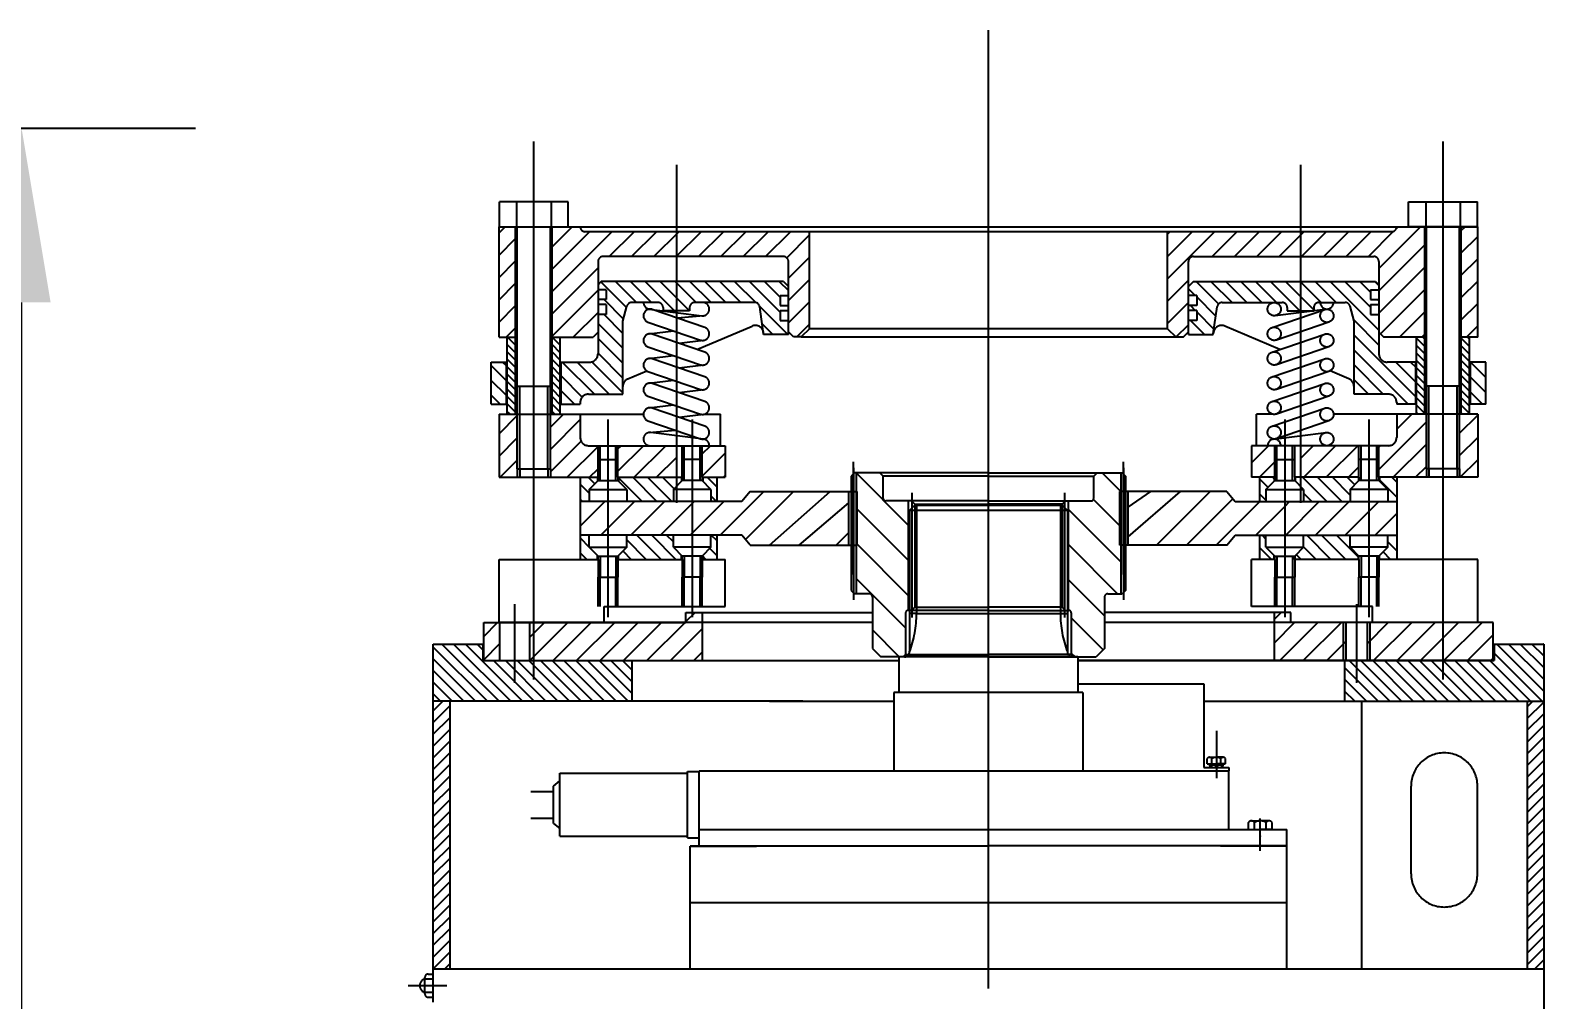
# Model space of a CAD drawing. Header units: millimetres. Extents: x 0 to 14700, y -398 to 10395.
# Drawn here: x 8102 to 9016, y 6773 to 7357 of the extents above; entities that cross this region are included whole.
import ezdxf

# ---------------------------------------------------------------- set-up
doc = ezdxf.new("R2010")
doc.units = ezdxf.units.MM
doc.header["$LTSCALE"] = 350
doc.linetypes.add('K', pattern=[2.5, 1.25, -0.25, 0.25, -0.25, 0.25, -0.25])
for name, color, linetype in [('01', 7, 'Continuous'), ('07', 6, 'K'), ('08', 1, 'Continuous')]:
    doc.layers.add(name, color=color, linetype=linetype)
doc.styles.get("Standard").update_dxf_attribs({"font": 'isocp', "width": 0.707, "bigfont": 'intecad.shx'})
doc.dimstyles.new('INTE', dxfattribs={"dimscale": 35, "dimtxt": 3.5, "dimasz": 3, "dimexe": 3, "dimexo": 0, "dimgap": 1, "dimtad": 1, "dimdec": 1, "dimdsep": 46, "dimtxsty": 'Standard', "dimcen": 0, "dimclrd": 1, "dimclre": 1, "dimclrt": 3, "dimaunit": 1, "dimadec": 0, "dimazin": 0, "dimtfac": 1, "dimtdec": 1, "dimtmove": 0, "dimatfit": 0, "dimfxl": 0, "dimarcsym": 0})
pattern_1 = [(315, (8309.216, 2916.0276), (-4.490128, -4.490128), [])]
pattern_2 = [(315, (8309.2162, 2916.0276), (-2.245064, -2.245064), [])]
pattern_3 = [(45, (8309.216, 2916.028), (6.735192, -6.735192), [])]

# ---------------------------------------------------------------- blocks, each defined once
blk = doc.blocks.new('*D109')
at = {"layer": '08', "color": 1, "lineweight": -2}
for p, q in [((5573.59, 7298.31), (8202.26, 7298.31)), ((8097.26, 6114.31), (8097.26, 7193.31)), ((7368.2, 6009.31), (8202.26, 6009.31))]:
    blk.add_line(p, q, dxfattribs=at)
at = {"layer": '08', "color": 1}
for points in [[(8079.76, 7193.31), (8114.76, 7193.31), (8097.26, 7298.31)], [(8079.76, 6114.31), (8114.76, 6114.31), (8097.26, 6009.31)]]:
    blk.add_solid(points, dxfattribs=at)
at = {"layer": 'Defpoints', "color": 0}
for p in [(5573.59, 7298.31), (8097.26, 7298.31), (7368.2, 6009.31)]:
    blk.add_point(p, dxfattribs=at)
at = {"layer": '08', "color": 3, "insert": (8001, 6653.81), "char_height": 122.5, "attachment_point": 5, "rotation": 90}
blk.add_mtext('1289', dxfattribs=at)
blk = doc.blocks.new('ererw')
at = {"layer": '07', "linetype": 'K', "ltscale": 1.5}
h = blk.add_hatch(dxfattribs=at)
h.set_pattern_fill('ANSI31', color=6, scale=3, angle=90, style=0)
h.set_pattern_definition(pattern_3)
h.paths.add_polyline_path([(9844.5, 6560.88), (9834.5, 6560.88), (9834.5, 6627.51), (9844.5, 6627.51)])
h.paths.add_polyline_path([(9812.5, 6560.88), (9787.78, 6560.88), (9784.78, 6563.88), (9784.78, 6606.51, 0.414214), (9781.78, 6609.51), (9737.5, 6609.51), (9737.5, 6624.51), (9792.53, 6624.51, 0.414214), (9795.53, 6627.51), (9812.5, 6627.51)])
h.paths.add_polyline_path([(9737.5, 6624.51), (9737.5, 6609.51), (9672.88, 6609.51, 0.414214), (9669.88, 6606.51), (9669.88, 6564.01), (9666.88, 6561.01), (9662.18, 6561.01), (9657.18, 6566.01), (9657.18, 6624.51)])
h.paths.add_polyline_path([(9441.28, 6566.01), (9436.28, 6561.01), (9431.58, 6561.01), (9428.58, 6564.01), (9428.58, 6606.51, 0.414214), (9425.58, 6609.51), (9360.95, 6609.51), (9360.95, 6624.51), (9441.28, 6624.51)])
h.paths.add_polyline_path([(9305.93, 6624.51), (9360.95, 6624.51), (9360.95, 6609.51), (9316.68, 6609.51, 0.414214), (9313.68, 6606.51), (9313.68, 6563.88), (9310.68, 6560.88), (9285.95, 6560.88), (9285.95, 6627.51), (9302.93, 6627.51, 0.414214)])
h.paths.add_polyline_path([(9263.95, 6560.88), (9253.95, 6560.88), (9253.95, 6627.51), (9263.95, 6627.51)])
h = blk.add_hatch(dxfattribs=at)
h.set_pattern_fill('ANSI31', color=6, scale=2, angle=180, style=0)
h.set_pattern_definition(pattern_1)
h.paths.add_polyline_path([(9425.58, 6594.51), (9428.58, 6591.51), (9428.58, 6586.01), (9423.58, 6586.01), (9423.58, 6580.01), (9428.58, 6580.01), (9428.58, 6577.01), (9423.58, 6577.01), (9423.58, 6571.01), (9428.58, 6571.01), (9428.58, 6562.51), (9413.58, 6562.51), (9413.58, 6562.96, 0.071437), (9413.38, 6564.36), (9411.24, 6579.24, 0.373028), (9408.27, 6581.81), (9371.95, 6581.81, 0.414214), (9368.95, 6578.81), (9368.95, 6576.81), (9360.95, 6576.81), (9360.95, 6594.51)])
h.paths.add_polyline_path([(9360.95, 6594.51), (9360.95, 6576.81), (9352.95, 6576.81), (9352.95, 6578.81, 0.414214), (9349.95, 6581.81), (9333.99, 6581.81, 0.340095), (9331.09, 6579.58), (9328.68, 6570.51), (9328.68, 6526.48), (9307.93, 6526.48, 0.414214), (9302.93, 6521.48), (9302.93, 6520.48), (9291.45, 6520.48), (9291.45, 6545.88), (9308.68, 6545.88, 0.414214), (9313.68, 6550.88), (9313.68, 6574.51), (9318.68, 6574.51), (9318.68, 6580.51), (9313.68, 6580.51), (9313.68, 6583.51), (9318.68, 6583.51), (9318.68, 6589.51), (9313.68, 6589.51), (9313.68, 6592.51), (9315.68, 6594.51)])
h.paths.add_polyline_path([(9258.45, 6545.88), (9258.45, 6520.48), (9249.23, 6520.48), (9249.23, 6545.88)])
h = blk.add_hatch(dxfattribs=at)
h.set_pattern_fill('ANSI31', color=6, scale=2, angle=180, style=0)
h.set_pattern_definition(pattern_1)
h.paths.add_polyline_path([(9849.23, 6545.88), (9849.23, 6520.48), (9840, 6520.48), (9840, 6545.88)])
h.paths.add_polyline_path([(9789.78, 6545.88), (9807, 6545.88), (9807, 6520.48), (9795.53, 6520.48), (9795.53, 6521.48, 0.414214), (9790.53, 6526.48), (9769.78, 6526.48), (9769.78, 6570.51), (9767.37, 6579.58, 0.340095), (9764.47, 6581.81), (9748.5, 6581.81, 0.414214), (9745.5, 6578.81), (9745.5, 6576.81), (9737.5, 6576.81), (9737.5, 6594.51), (9782.78, 6594.51), (9784.78, 6592.51), (9784.78, 6589.51), (9779.78, 6589.51), (9779.78, 6583.51), (9784.78, 6583.51), (9784.78, 6580.51), (9779.78, 6580.51), (9779.78, 6574.51), (9784.78, 6574.51), (9784.78, 6550.88, 0.414214)])
h.paths.add_polyline_path([(9737.5, 6594.51), (9737.5, 6576.81), (9729.5, 6576.81), (9729.5, 6578.81, 0.414214), (9726.5, 6581.81), (9690.19, 6581.81, 0.373028), (9687.22, 6579.24), (9685.08, 6564.36, 0.071437), (9684.88, 6562.96), (9684.88, 6562.51), (9669.88, 6562.51), (9669.88, 6571.01), (9674.88, 6571.01), (9674.88, 6577.01), (9669.88, 6577.01), (9669.88, 6580.01), (9674.88, 6580.01), (9674.88, 6586.01), (9669.88, 6586.01), (9669.88, 6591.51), (9672.88, 6594.51)])
h = blk.add_hatch(dxfattribs=at)
h.set_pattern_fill('ANSI31', color=6, angle=180, style=0)
h.set_pattern_definition(pattern_2)
h.paths.add_polyline_path([(9285.95, 6560.88), (9290.95, 6560.88), (9290.95, 6514.48), (9285.95, 6514.48)])
h.paths.add_polyline_path([(9263.95, 6514.48), (9258.95, 6514.48), (9258.95, 6560.88), (9263.95, 6560.88)])
h = blk.add_hatch(dxfattribs=at)
h.set_pattern_fill('ANSI31', color=6, angle=180, style=0)
h.set_pattern_definition(pattern_2)
h.paths.add_polyline_path([(9839.5, 6514.48), (9834.5, 6514.48), (9834.5, 6560.88), (9839.5, 6560.88)])
h.paths.add_polyline_path([(9807.5, 6560.88), (9812.5, 6560.88), (9812.5, 6514.48), (9807.5, 6514.48)])
h = blk.add_hatch(dxfattribs=at)
h.set_pattern_fill('ANSI31', color=6, scale=3, angle=90, style=0)
h.set_pattern_definition(pattern_3)
h.paths.add_polyline_path([(9844.5, 6476.38), (9833.5, 6476.38), (9833.5, 6481.38), (9833.5, 6514.48), (9844.5, 6514.48)])
h.paths.add_polyline_path([(9795.53, 6500.43), (9795.53, 6514.48), (9813.5, 6514.48), (9813.5, 6481.38), (9813.5, 6476.38), (9784.78, 6476.38), (9784.78, 6487.08), (9784.78, 6495.43), (9790.53, 6495.43, 0.414214)])
h.paths.add_polyline_path([(9772.78, 6495.43), (9772.78, 6487.08), (9772.78, 6476.38), (9737.5, 6476.38), (9737.5, 6495.43)])
h.paths.add_polyline_path([(9707.98, 6495.43), (9721.98, 6495.43), (9721.98, 6487.08), (9721.98, 6476.38), (9707.98, 6476.38)])
h.paths.add_polyline_path([(9390.48, 6476.38), (9376.48, 6476.38), (9376.48, 6487.08), (9376.48, 6495.43), (9390.48, 6495.43)])
h.paths.add_polyline_path([(9360.95, 6495.43), (9360.95, 6476.38), (9325.68, 6476.38), (9325.68, 6487.08), (9325.68, 6495.43)])
h.paths.add_polyline_path([(9307.93, 6495.43), (9313.68, 6495.43), (9313.68, 6487.08), (9313.68, 6476.38), (9284.95, 6476.38), (9284.95, 6481.38), (9284.95, 6514.48), (9302.93, 6514.48), (9302.93, 6500.43, 0.414214)])
h.paths.add_polyline_path([(9264.95, 6481.38), (9264.95, 6476.38), (9253.95, 6476.38), (9253.95, 6514.48), (9264.95, 6514.48)])
h = blk.add_hatch(dxfattribs=at)
h.set_pattern_fill('ANSI31', color=6, scale=2, angle=180, style=0)
h.set_pattern_definition(pattern_1)
h.paths.add_polyline_path([(9795.53, 6476.38), (9795.53, 6461.77), (9790.09, 6461.77), (9790.09, 6469.07), (9785.13, 6474.03), (9785.13, 6476.38)])
h.paths.add_polyline_path([(9772.43, 6476.38), (9772.43, 6474.03), (9767.47, 6469.07), (9767.47, 6461.77), (9739.29, 6461.77), (9739.29, 6469.07), (9737.5, 6470.86), (9737.5, 6476.38)])
h.paths.add_polyline_path([(9712.98, 6476.38), (9721.63, 6476.38), (9721.63, 6474.03), (9716.67, 6469.07), (9716.67, 6461.77), (9712.98, 6461.77)])
h.paths.add_polyline_path([(9385.48, 6476.38), (9385.48, 6461.77), (9381.79, 6461.77), (9381.79, 6469.07), (9376.83, 6474.03), (9376.83, 6476.38)])
h.paths.add_polyline_path([(9360.95, 6476.38), (9360.95, 6470.86), (9359.17, 6469.07), (9359.17, 6461.77), (9330.99, 6461.77), (9330.99, 6469.07), (9326.03, 6474.03), (9326.03, 6476.38)])
h.paths.add_polyline_path([(9308.37, 6469.07), (9308.37, 6461.77), (9302.93, 6461.77), (9302.93, 6476.38), (9313.33, 6476.38), (9313.33, 6474.03)])
h = blk.add_hatch(dxfattribs=at)
h.set_pattern_fill('_USER', color=6, scale=15, angle=315, style=0, pattern_type=0)
h.set_pattern_definition([(315, (8393.543, 3967.091), (10.6066, 10.6066), [])])
h.paths.add_polyline_path([(9501.01, 6462.08), (9487.31, 6462.08, -0.415565), (9485.73, 6463.66), (9485.73, 6477.08), (9483.73, 6479.08), (9469.4, 6479.08), (9469.4, 6467.84), (9469.95, 6467.84), (9469.95, 6435.42), (9469.4, 6435.42), (9469.4, 6406.08), (9477.23, 6406.08, -0.414214), (9479.23, 6404.08), (9479.23, 6373.08), (9484.23, 6368.08), (9497.73, 6368.08), (9499.23, 6369.58), (9499.23, 6394.58, -0.414214), (9500.73, 6396.08), (9501.01, 6396.08)])
h.paths.add_polyline_path([(9597.44, 6396.08), (9597.73, 6396.08, -0.414214), (9599.23, 6394.58), (9599.23, 6369.58), (9600.73, 6368.08), (9614.23, 6368.08), (9619.23, 6373.08), (9619.23, 6404.08, -0.414214), (9621.23, 6406.08), (9629.06, 6406.08), (9629.06, 6435.42), (9628.51, 6435.42), (9628.51, 6467.84), (9629.06, 6467.84), (9629.06, 6479.08), (9614.73, 6479.08), (9612.73, 6477.08), (9612.73, 6463.66, -0.415565), (9611.15, 6462.08), (9597.44, 6462.08)])
h = blk.add_hatch(dxfattribs=at)
h.set_pattern_fill('ANSI31', color=6, scale=2, angle=180, style=0)
h.set_pattern_definition([(315, (8309.216, 3000.3856), (-4.490128, -4.490128), [])])
h.paths.add_polyline_path([(9785.13, 6426.88), (9785.13, 6429.23), (9790.09, 6434.19), (9790.09, 6441.5), (9795.53, 6441.5), (9795.53, 6426.88)])
h.paths.add_polyline_path([(9734.33, 6426.88), (9734.33, 6429.23), (9739.29, 6434.19), (9739.29, 6441.5), (9767.47, 6441.5), (9767.47, 6434.19), (9772.43, 6429.23), (9772.43, 6426.88)])
h.paths.add_polyline_path([(9721.63, 6429.23), (9721.63, 6426.88), (9712.98, 6426.88), (9712.98, 6441.5), (9716.67, 6441.5), (9716.67, 6434.19)])
h.paths.add_polyline_path([(9359.17, 6441.5), (9359.17, 6434.19), (9364.13, 6429.23), (9364.13, 6426.88), (9326.03, 6426.88), (9326.03, 6429.23), (9330.99, 6434.19), (9330.99, 6441.5)])
h.paths.add_polyline_path([(9313.33, 6429.23), (9313.33, 6426.88), (9302.93, 6426.88), (9302.93, 6441.5), (9308.37, 6441.5), (9308.37, 6434.19)])
h.paths.add_polyline_path([(9376.83, 6426.88), (9376.83, 6429.23), (9381.79, 6434.19), (9381.79, 6441.5), (9385.48, 6441.5), (9385.48, 6426.88)])
h = blk.add_hatch(dxfattribs=at)
h.set_pattern_fill('ANSI31', color=6, scale=80, angle=90, style=0)
h.set_pattern_definition([(45, (9070.068, 5423.135), (7.07107, -7.07107), [])])
h.paths.add_polyline_path([(9853.73, 6388.78), (9853.73, 6365.78), (9779.48, 6365.78), (9779.48, 6388.78)])
h.paths.add_polyline_path([(9763.48, 6388.78), (9763.48, 6365.78), (9721.73, 6365.78), (9721.73, 6394.78), (9731.73, 6394.78), (9731.73, 6388.78)])
h.paths.add_polyline_path([(9779.48, 6388.78), (9779.48, 6365.78), (9777.88, 6365.78), (9777.88, 6388.78)])
h.paths.add_polyline_path([(9765.08, 6388.78), (9765.08, 6365.78), (9763.48, 6365.78), (9763.48, 6388.78)])
h.paths.add_polyline_path([(9366.73, 6388.78), (9366.73, 6394.78), (9376.73, 6394.78), (9376.73, 6365.78), (9272.48, 6365.78), (9272.48, 6388.78)])
h.paths.add_polyline_path([(9254.48, 6388.78), (9254.48, 6365.78), (9244.73, 6365.78), (9244.73, 6388.78)])
at = {"layer": '07', "color": 6, "linetype": 'K', "ltscale": 1.5}
for p, q in [((9549.23, 4855.62), (9549.23, 6745.99)), ((9274.95, 6354.43), (9274.95, 6678.94)), ((9823.5, 6354.43), (9823.5, 6678.94)), ((9360.95, 6664.79), (9360.95, 6461.05)), ((9737.5, 6664.79), (9737.5, 6461.05)), ((9295.74, 6642.51), (9254.17, 6642.51)), ((9254.17, 6627.51), (9254.17, 6642.51)), ((9264.56, 6642.51), (9264.56, 6627.51)), ((9285.35, 6642.51), (9285.35, 6627.51)), ((9295.74, 6627.51), (9295.74, 6642.51)), ((9802.72, 6642.51), (9844.29, 6642.51)), ((9802.72, 6627.51), (9802.72, 6642.51)), ((9813.11, 6642.51), (9813.11, 6627.51)), ((9833.9, 6642.51), (9833.9, 6627.51)), ((9844.29, 6627.51), (9844.29, 6642.51)), ((9253.95, 6627.51), (9844.5, 6627.51)), ((9253.95, 6560.88), (9253.95, 6627.51)), ((9254.17, 6627.51), (9295.74, 6627.51)), ((9263.95, 6560.88), (9263.95, 6627.51)), ((9264.95, 6481.38), (9264.95, 6627.51)), ((9284.95, 6481.38), (9284.95, 6627.51)), ((9285.95, 6560.88), (9285.95, 6627.51)), ((9302.93, 6627.51), (9302.93, 6627.51)), ((9792.53, 6624.51), (9305.93, 6624.51)), ((9441.28, 6566.01), (9441.28, 6624.51)), ((9657.18, 6566.01), (9657.18, 6624.51)), ((9795.53, 6627.51), (9795.53, 6627.51)), ((9844.29, 6627.51), (9802.72, 6627.51)), ((9812.5, 6560.88), (9812.5, 6627.51)), ((9813.5, 6481.38), (9813.5, 6627.51)), ((9833.5, 6481.38), (9833.5, 6627.51)), ((9834.5, 6560.88), (9834.5, 6627.51)), ((9844.5, 6560.88), (9844.5, 6627.51)), ((9313.68, 6606.51), (9313.68, 6550.88)), ((9425.58, 6609.51), (9316.68, 6609.51)), ((9428.58, 6562.51), (9428.58, 6606.51)), ((9669.88, 6562.51), (9669.88, 6606.51)), ((9672.88, 6609.51), (9781.78, 6609.51)), ((9784.78, 6606.51), (9784.78, 6550.88)), ((9315.68, 6594.51), (9313.68, 6592.51)), ((9425.58, 6594.51), (9315.68, 6594.51)), ((9425.58, 6594.51), (9428.58, 6591.51)), ((9672.88, 6594.51), (9669.88, 6591.51)), ((9672.88, 6594.51), (9782.78, 6594.51)), ((9782.78, 6594.51), (9784.78, 6592.51)), ((9318.68, 6589.51), (9313.68, 6589.51)), ((9318.68, 6583.51), (9313.68, 6583.51)), ((9318.68, 6589.51), (9318.68, 6583.51)), ((9423.58, 6586.01), (9423.58, 6580.01)), ((9423.58, 6586.01), (9428.58, 6586.01)), ((9674.88, 6586.01), (9669.88, 6586.01)), ((9674.88, 6586.01), (9674.88, 6580.01)), ((9779.78, 6589.51), (9784.78, 6589.51)), ((9779.78, 6589.51), (9779.78, 6583.51)), ((9779.78, 6583.51), (9784.78, 6583.51)), ((9318.68, 6580.51), (9313.68, 6580.51)), ((9318.68, 6574.51), (9313.68, 6574.51)), ((9318.68, 6580.51), (9318.68, 6574.51)), ((9328.68, 6570.51), (9331.09, 6579.58)), ((9349.95, 6581.81), (9333.99, 6581.81)), ((9344.58, 6577.84), (9376.33, 6573.84)), ((9378.12, 6566.72), (9346.37, 6577.59)), ((9352.95, 6578.81), (9352.95, 6576.81)), ((9368.95, 6576.81), (9352.95, 6576.81)), ((9368.95, 6578.81), (9368.95, 6576.81)), ((9408.27, 6581.81), (9371.95, 6581.81)), ((9413.58, 6562.96), (9411.24, 6579.24)), ((9423.58, 6580.01), (9428.58, 6580.01)), ((9423.58, 6577.01), (9423.58, 6571.01)), ((9423.58, 6577.01), (9428.58, 6577.01)), ((9674.88, 6580.01), (9669.88, 6580.01)), ((9674.88, 6577.01), (9669.88, 6577.01)), ((9674.88, 6577.01), (9674.88, 6571.01)), ((9684.88, 6562.96), (9687.22, 6579.24)), ((9690.19, 6581.81), (9726.5, 6581.81)), ((9720.33, 6566.72), (9752.08, 6577.59)), ((9753.88, 6577.84), (9722.13, 6573.84)), ((9729.5, 6578.81), (9729.5, 6576.81)), ((9729.5, 6576.81), (9745.5, 6576.81)), ((9745.5, 6578.81), (9745.5, 6576.81)), ((9748.5, 6581.81), (9764.47, 6581.81)), ((9769.78, 6570.51), (9767.37, 6579.58)), ((9779.78, 6580.51), (9779.78, 6574.51)), ((9779.78, 6580.51), (9784.78, 6580.51)), ((9779.78, 6574.51), (9784.78, 6574.51)), ((9328.68, 6526.48), (9328.68, 6570.51)), ((9343.78, 6570.03), (9375.53, 6559.15)), ((9377.4, 6573.8), (9361.71, 6572.34)), ((9373.4, 6553.46), (9406.62, 6567.56)), ((9423.58, 6571.01), (9428.58, 6571.01)), ((9441.28, 6566.01), (9436.28, 6561.01)), ((9657.18, 6566.01), (9441.28, 6566.01)), ((9657.18, 6566.01), (9662.18, 6561.01)), ((9674.88, 6571.01), (9669.88, 6571.01)), ((9725.05, 6553.46), (9691.83, 6567.56)), ((9754.67, 6570.03), (9722.92, 6559.15)), ((9769.78, 6526.48), (9769.78, 6570.51)), ((9253.95, 6560.88), (9264.95, 6560.88)), ((9258.95, 6514.48), (9258.95, 6560.88)), ((9263.95, 6514.48), (9263.95, 6560.88)), ((9284.95, 6560.88), (9310.68, 6560.88)), ((9285.95, 6514.48), (9285.95, 6560.88)), ((9290.95, 6514.48), (9290.95, 6560.88)), ((9313.68, 6563.88), (9310.68, 6560.88)), ((9344.58, 6562.9), (9359.2, 6564.75)), ((9378.12, 6551.84), (9346.37, 6562.72)), ((9377.33, 6558.97), (9362.71, 6557.12)), ((9413.58, 6562.51), (9413.58, 6562.96)), ((9428.58, 6562.51), (9413.58, 6562.51)), ((9431.58, 6561.01), (9428.58, 6564.01)), ((9436.28, 6561.01), (9431.58, 6561.01)), ((9436.28, 6561.01), (9662.18, 6561.01)), ((9662.18, 6561.01), (9666.88, 6561.01)), ((9666.88, 6561.01), (9669.88, 6564.01)), ((9669.88, 6562.51), (9684.88, 6562.51)), ((9684.88, 6562.51), (9684.88, 6562.96)), ((9720.33, 6551.84), (9752.08, 6562.72)), ((9784.78, 6563.88), (9787.78, 6560.88)), ((9813.5, 6560.88), (9787.78, 6560.88)), ((9807.5, 6514.48), (9807.5, 6560.88)), ((9812.5, 6514.48), (9812.5, 6560.88)), ((9844.5, 6560.88), (9833.5, 6560.88)), ((9834.5, 6514.48), (9834.5, 6560.88)), ((9839.5, 6514.48), (9839.5, 6560.88)), ((9343.78, 6555.15), (9375.53, 6544.27)), ((9344.58, 6548.03), (9359.2, 6549.87)), ((9378.12, 6536.97), (9346.37, 6547.84)), ((9720.33, 6536.97), (9752.08, 6547.84)), ((9754.67, 6555.15), (9722.92, 6544.27)), ((9249.23, 6520.48), (9249.23, 6545.88)), ((9249.23, 6545.88), (9258.95, 6545.88)), ((9258.45, 6520.48), (9258.45, 6545.88)), ((9290.95, 6545.88), (9308.68, 6545.88)), ((9291.45, 6520.48), (9291.45, 6545.88)), ((9331.72, 6535.77), (9343.08, 6540.59)), ((9343.78, 6540.27), (9375.53, 6529.4)), ((9377.33, 6544.09), (9362.71, 6542.25)), ((9754.67, 6540.27), (9722.92, 6529.4)), ((9766.73, 6535.77), (9755.38, 6540.59)), ((9807.5, 6545.88), (9789.78, 6545.88)), ((9807, 6520.48), (9807, 6545.88)), ((9849.23, 6545.88), (9839.5, 6545.88)), ((9840, 6520.48), (9840, 6545.88)), ((9849.23, 6520.48), (9849.23, 6545.88)), ((9264.95, 6531.38), (9284.95, 6531.38)), ((9266.45, 6481.38), (9266.45, 6531.38)), ((9283.45, 6481.38), (9283.45, 6531.38)), ((9344.58, 6533.15), (9359.2, 6534.99)), ((9378.12, 6522.09), (9346.37, 6532.97)), ((9377.33, 6529.21), (9362.71, 6527.37)), ((9720.33, 6522.09), (9752.08, 6532.97)), ((9833.5, 6531.38), (9813.5, 6531.38)), ((9815, 6481.38), (9815, 6531.38)), ((9832, 6481.38), (9832, 6531.38)), ((9249.23, 6520.48), (9258.95, 6520.48)), ((9290.95, 6520.48), (9302.93, 6520.48)), ((9302.93, 6521.48), (9302.93, 6520.48)), ((9307.93, 6526.48), (9328.68, 6526.48)), ((9343.78, 6525.4), (9375.53, 6514.52)), ((9344.58, 6518.28), (9359.2, 6520.12)), ((9754.67, 6525.4), (9722.92, 6514.52)), ((9790.53, 6526.48), (9769.78, 6526.48)), ((9795.53, 6521.48), (9795.53, 6520.48)), ((9807.5, 6520.48), (9795.53, 6520.48)), ((9849.23, 6520.48), (9839.5, 6520.48)), ((9253.95, 6514.48), (9341.08, 6514.48)), ((9253.95, 6514.48), (9253.95, 6476.38)), ((9302.93, 6514.48), (9302.93, 6500.43)), ((9319.68, 6511.32), (9319.68, 6391.94)), ((9343.78, 6510.52), (9375.53, 6499.65)), ((9378.12, 6507.21), (9346.37, 6518.09)), ((9377.33, 6514.34), (9362.71, 6512.5)), ((9370.48, 6511.32), (9370.48, 6391.94)), ((9377.99, 6514.48), (9387.48, 6514.48)), ((9387.48, 6495.43), (9387.48, 6514.48)), ((9720.46, 6514.48), (9710.98, 6514.48)), ((9710.98, 6495.43), (9710.98, 6514.48)), ((9720.33, 6507.21), (9752.08, 6518.09)), ((9754.67, 6510.52), (9722.92, 6499.65)), ((9727.98, 6511.32), (9727.98, 6391.94)), ((9844.5, 6514.48), (9757.37, 6514.48)), ((9778.78, 6511.32), (9778.78, 6391.94)), ((9795.53, 6514.48), (9795.53, 6500.43)), ((9844.5, 6514.48), (9844.5, 6476.38)), ((9344.5, 6503.45), (9360.2, 6504.9)), ((9377.33, 6499.4), (9345.58, 6503.4)), ((9721.13, 6499.4), (9752.88, 6503.4)), ((9307.93, 6495.43), (9390.48, 6495.43)), ((9313.68, 6487.08), (9313.68, 6495.43)), ((9314.93, 6487.08), (9314.93, 6495.43)), ((9324.43, 6487.08), (9324.43, 6495.43)), ((9325.68, 6487.08), (9325.68, 6495.43)), ((9364.48, 6487.08), (9364.48, 6495.43)), ((9365.73, 6487.08), (9365.73, 6495.43)), ((9375.23, 6487.08), (9375.23, 6495.43)), ((9376.48, 6487.08), (9376.48, 6495.43)), ((9390.48, 6495.43), (9390.48, 6476.38)), ((9790.53, 6495.43), (9707.98, 6495.43)), ((9707.98, 6495.43), (9707.98, 6476.38)), ((9721.98, 6487.08), (9721.98, 6495.43)), ((9723.23, 6487.08), (9723.23, 6495.43)), ((9732.73, 6487.08), (9732.73, 6495.43)), ((9733.98, 6487.08), (9733.98, 6495.43)), ((9772.78, 6487.08), (9772.78, 6495.43)), ((9774.03, 6487.08), (9774.03, 6495.43)), ((9783.53, 6487.08), (9783.53, 6495.43)), ((9784.78, 6487.08), (9784.78, 6495.43)), ((9313.68, 6476.38), (9313.68, 6487.08)), ((9313.68, 6487.08), (9325.68, 6487.08)), ((9314.93, 6474.38), (9314.93, 6487.08)), ((9324.43, 6474.38), (9324.43, 6487.08)), ((9325.68, 6476.38), (9325.68, 6487.08)), ((9364.48, 6476.38), (9364.48, 6487.08)), ((9376.48, 6487.08), (9364.48, 6487.08)), ((9365.73, 6474.38), (9365.73, 6487.08)), ((9375.23, 6474.38), (9375.23, 6487.08)), ((9376.48, 6476.38), (9376.48, 6487.08)), ((9467.72, 6417.73), (9467.72, 6485.77)), ((9630.74, 6417.73), (9630.74, 6485.77)), ((9721.98, 6487.08), (9733.98, 6487.08)), ((9721.98, 6476.38), (9721.98, 6487.08)), ((9723.23, 6474.38), (9723.23, 6487.08)), ((9732.73, 6474.38), (9732.73, 6487.08)), ((9733.98, 6476.38), (9733.98, 6487.08)), ((9772.78, 6476.38), (9772.78, 6487.08)), ((9784.78, 6487.08), (9772.78, 6487.08)), ((9774.03, 6474.38), (9774.03, 6487.08)), ((9783.53, 6474.38), (9783.53, 6487.08)), ((9784.78, 6476.38), (9784.78, 6487.08)), ((9253.95, 6476.38), (9313.68, 6476.38)), ((9253.95, 6476.38), (9313.68, 6476.38)), ((9264.95, 6481.38), (9264.95, 6476.38)), ((9264.95, 6481.38), (9284.95, 6481.38)), ((9266.45, 6481.38), (9266.45, 6476.38)), ((9283.45, 6481.38), (9283.45, 6476.38)), ((9284.95, 6481.38), (9284.95, 6476.38)), ((9302.93, 6476.38), (9302.93, 6441.5)), ((9308.37, 6469.07), (9313.68, 6474.38)), ((9313.33, 6476.38), (9313.33, 6474.03)), ((9313.68, 6476.38), (9313.68, 6474.38)), ((9313.68, 6474.38), (9325.68, 6474.38)), ((9325.68, 6476.38), (9325.68, 6474.38)), ((9325.68, 6476.38), (9364.48, 6476.38)), ((9325.68, 6476.38), (9364.48, 6476.38)), ((9325.68, 6476.38), (9364.48, 6476.38)), ((9330.99, 6469.07), (9325.68, 6474.38)), ((9326.03, 6476.38), (9326.03, 6474.03)), ((9359.17, 6469.07), (9364.48, 6474.38)), ((9364.13, 6476.38), (9364.13, 6474.03)), ((9364.48, 6476.38), (9364.48, 6474.38)), ((9376.48, 6474.38), (9364.48, 6474.38)), ((9376.48, 6476.38), (9390.48, 6476.38)), ((9376.48, 6476.38), (9376.48, 6474.38)), ((9381.79, 6469.07), (9376.48, 6474.38)), ((9376.83, 6476.38), (9376.83, 6474.03)), ((9385.48, 6461.77), (9385.48, 6476.38)), ((9468.48, 6479.08), (9466.48, 6477.08)), ((9466.48, 6477.08), (9466.48, 6408.08)), ((9467.72, 6482.1), (9467.72, 6402.44)), ((9549.23, 6479.08), (9468.48, 6479.08)), ((9469.4, 6479.08, 0), (9469.4, 6406.08, 0)), ((9485.73, 6477.08), (9483.73, 6479.08)), ((9549.23, 6477.08), (9485.73, 6477.08)), ((9485.73, 6463.66), (9485.73, 6477.08)), ((9549.23, 6479.08), (9629.98, 6479.08)), ((9549.23, 6477.08), (9612.73, 6477.08)), ((9612.73, 6477.08), (9614.73, 6479.08)), ((9612.73, 6463.66), (9612.73, 6477.08)), ((9629.06, 6479.08, 0), (9629.06, 6406.08, 0)), ((9629.98, 6479.08), (9631.98, 6477.08)), ((9630.74, 6482.1), (9630.74, 6402.44)), ((9631.98, 6477.08), (9631.98, 6408.08)), ((9721.98, 6476.38), (9707.98, 6476.38)), ((9712.98, 6461.77), (9712.98, 6476.38)), ((9716.67, 6469.07), (9721.98, 6474.38)), ((9721.63, 6476.38), (9721.63, 6474.03)), ((9721.98, 6476.38), (9721.98, 6474.38)), ((9721.98, 6474.38), (9733.98, 6474.38)), ((9772.78, 6476.38), (9733.98, 6476.38)), ((9772.78, 6476.38), (9733.98, 6476.38)), ((9772.78, 6476.38), (9733.98, 6476.38)), ((9733.98, 6476.38), (9733.98, 6474.38)), ((9739.29, 6469.07), (9733.98, 6474.38)), ((9734.33, 6476.38), (9734.33, 6474.03)), ((9767.47, 6469.07), (9772.78, 6474.38)), ((9772.43, 6476.38), (9772.43, 6474.03)), ((9772.78, 6476.38), (9772.78, 6474.38)), ((9784.78, 6474.38), (9772.78, 6474.38)), ((9844.5, 6476.38), (9784.78, 6476.38)), ((9844.5, 6476.38), (9784.78, 6476.38)), ((9784.78, 6476.38), (9784.78, 6474.38)), ((9790.09, 6469.07), (9784.78, 6474.38)), ((9785.13, 6476.38), (9785.13, 6474.03)), ((9795.53, 6476.38), (9795.53, 6441.5)), ((9833.5, 6481.38), (9813.5, 6481.38)), ((9813.5, 6481.38), (9813.5, 6476.38)), ((9815, 6481.38), (9815, 6476.38)), ((9832, 6481.38), (9832, 6476.38)), ((9833.5, 6481.38), (9833.5, 6476.38)), ((9308.37, 6469.07), (9330.99, 6469.07)), ((9308.37, 6469.07), (9308.37, 6461.77)), ((9330.99, 6469.07), (9330.99, 6461.77)), ((9359.17, 6469.07), (9359.17, 6461.77)), ((9381.79, 6469.07), (9359.17, 6469.07)), ((9381.79, 6469.07), (9381.79, 6461.77)), ((9387.33, 6441.5), (9413.67, 6467.84)), ((9405.48, 6467.84), (9400.48, 6461.77)), ((9402.65, 6438.86), (9431.63, 6467.84)), ((9405.48, 6467.84), (9469.95, 6467.84)), ((9405.48, 6467.84), (9469.95, 6467.84)), ((9417.17, 6435.42), (9453.81, 6467.84)), ((9464.95, 6435.42), (9464.95, 6467.84)), ((9469.95, 6435.42), (9469.95, 6467.84)), ((9503.19, 6391.89), (9503.19, 6466.94)), ((9595.27, 6391.89), (9595.27, 6466.94)), ((9692.98, 6467.84), (9628.51, 6467.84)), ((9692.98, 6467.84), (9628.51, 6467.84)), ((9628.51, 6435.42), (9628.51, 6467.84)), ((9633.51, 6458.41), (9647.16, 6467.84)), ((9633.51, 6440.45), (9665.12, 6467.84)), ((9633.51, 6435.42), (9633.51, 6467.84)), ((9650.66, 6435.42), (9683.08, 6467.84)), ((9692.98, 6467.84), (9697.98, 6461.77)), ((9716.67, 6469.07), (9739.29, 6469.07)), ((9716.67, 6469.07), (9716.67, 6461.77)), ((9739.29, 6469.07), (9739.29, 6461.77)), ((9767.47, 6469.07), (9767.47, 6461.77)), ((9790.09, 6469.07), (9767.47, 6469.07)), ((9790.09, 6469.07), (9790.09, 6461.77)), ((9400.48, 6461.77), (9302.93, 6461.77)), ((9302.93, 6446.9), (9317.79, 6461.77)), ((9319.68, 6445.69), (9335.75, 6461.77)), ((9333.44, 6441.5), (9353.71, 6461.77)), ((9351.4, 6441.5), (9370.48, 6460.57)), ((9370.48, 6442.61), (9389.64, 6461.77)), ((9370.48, 6460.57), (9371.68, 6461.77)), ((9435.13, 6435.42), (9464.95, 6461.02)), ((9549.23, 6462.08), (9487.3, 6462.08)), ((9501.01, 6396.08), (9501.01, 6462.08)), ((9501.6, 6456.28), (9504.6, 6459.28)), ((9596.85, 6456.28), (9501.6, 6456.28)), ((9501.6, 6456.28), (9501.6, 6371.08)), ((9502.78, 6462.08), (9504.78, 6460.08)), ((9593.85, 6459.28), (9504.6, 6459.28)), ((9504.78, 6460.08), (9549.23, 6460.08)), ((9504.78, 6460.08), (9504.78, 6398.08)), ((9505.8, 6459.28), (9505.8, 6394.26)), ((9549.23, 6462.08), (9611.15, 6462.08)), ((9593.68, 6460.08), (9549.23, 6460.08)), ((9592.65, 6459.28), (9592.65, 6394.26)), ((9595.68, 6462.08), (9593.68, 6460.08)), ((9593.68, 6460.08), (9593.68, 6398.08)), ((9593.85, 6459.28), (9596.85, 6456.28)), ((9596.85, 6456.28), (9596.85, 6371.08)), ((9597.44, 6396.08), (9597.44, 6462.08)), ((9668.62, 6435.42), (9696.62, 6463.42)), ((9686.58, 6435.42), (9712.92, 6461.77)), ((9697.98, 6461.77), (9795.53, 6461.77)), ((9710.61, 6441.5), (9727.98, 6458.86)), ((9727.98, 6458.86), (9730.89, 6461.77)), ((9728.57, 6441.5), (9748.85, 6461.77)), ((9746.54, 6441.5), (9766.81, 6461.77)), ((9764.5, 6441.5), (9778.78, 6455.78)), ((9778.78, 6455.78), (9784.77, 6461.77)), ((9782.46, 6441.5), (9795.53, 6454.57)), ((9400.48, 6441.5), (9302.93, 6441.5)), ((9302.93, 6441.5), (9302.93, 6426.88)), ((9308.37, 6434.19), (9308.37, 6441.5)), ((9315.48, 6441.5), (9319.68, 6445.69)), ((9330.99, 6434.19), (9330.99, 6441.5)), ((9359.17, 6434.19), (9359.17, 6441.5)), ((9369.36, 6441.5), (9370.48, 6442.61)), ((9381.79, 6434.19), (9381.79, 6441.5)), ((9385.48, 6426.88), (9385.48, 6441.5)), ((9405.48, 6435.42), (9400.48, 6441.5)), ((9457.31, 6435.42), (9464.95, 6443.06)), ((9692.98, 6435.42), (9697.98, 6441.5)), ((9697.98, 6441.5), (9795.53, 6441.5)), ((9712.98, 6426.88), (9712.98, 6441.5)), ((9716.67, 6434.19), (9716.67, 6441.5)), ((9739.29, 6434.19), (9739.29, 6441.5)), ((9767.47, 6434.19), (9767.47, 6441.5)), ((9790.09, 6434.19), (9790.09, 6441.5)), ((9795.53, 6441.5), (9795.53, 6426.88)), ((9308.37, 6434.19), (9330.99, 6434.19)), ((9308.37, 6434.19), (9313.68, 6428.88)), ((9313.33, 6426.88), (9313.33, 6429.23)), ((9313.68, 6426.88), (9313.68, 6428.88)), ((9313.68, 6428.88), (9325.68, 6428.88)), ((9314.93, 6428.88), (9314.93, 6416.18)), ((9324.43, 6428.88), (9324.43, 6416.18)), ((9330.99, 6434.19), (9325.68, 6428.88)), ((9325.68, 6426.88), (9325.68, 6428.88)), ((9326.03, 6426.88), (9326.03, 6429.23)), ((9381.79, 6434.19), (9359.17, 6434.19)), ((9359.17, 6434.19), (9364.48, 6428.88)), ((9364.13, 6426.88), (9364.13, 6429.23)), ((9364.48, 6426.88), (9364.48, 6428.88)), ((9376.48, 6428.88), (9364.48, 6428.88)), ((9365.73, 6428.88), (9365.73, 6416.18)), ((9375.23, 6428.88), (9375.23, 6416.18)), ((9381.79, 6434.19), (9376.48, 6428.88)), ((9376.48, 6426.88), (9376.48, 6428.88)), ((9376.83, 6426.88), (9376.83, 6429.23)), ((9405.48, 6435.42), (9469.95, 6435.42)), ((9405.48, 6435.42), (9469.95, 6435.42)), ((9692.98, 6435.42), (9628.51, 6435.42)), ((9692.98, 6435.42), (9628.51, 6435.42)), ((9716.67, 6434.19), (9739.29, 6434.19)), ((9716.67, 6434.19), (9721.98, 6428.88)), ((9721.63, 6426.88), (9721.63, 6429.23)), ((9721.98, 6426.88), (9721.98, 6428.88)), ((9721.98, 6428.88), (9733.98, 6428.88)), ((9723.23, 6428.88), (9723.23, 6416.18)), ((9732.73, 6428.88), (9732.73, 6416.18)), ((9739.29, 6434.19), (9733.98, 6428.88)), ((9733.98, 6426.88), (9733.98, 6428.88)), ((9734.33, 6426.88), (9734.33, 6429.23)), ((9790.09, 6434.19), (9767.47, 6434.19)), ((9767.47, 6434.19), (9772.78, 6428.88)), ((9772.43, 6426.88), (9772.43, 6429.23)), ((9772.78, 6426.88), (9772.78, 6428.88)), ((9784.78, 6428.88), (9772.78, 6428.88)), ((9774.03, 6428.88), (9774.03, 6416.18)), ((9783.53, 6428.88), (9783.53, 6416.18)), ((9790.09, 6434.19), (9784.78, 6428.88)), ((9784.78, 6426.88), (9784.78, 6428.88)), ((9785.13, 6426.88), (9785.13, 6429.23)), ((9253.95, 6426.88), (9313.68, 6426.88)), ((9253.95, 6388.78), (9253.95, 6426.88)), ((9313.68, 6426.88), (9313.68, 6416.18)), ((9325.68, 6426.88), (9325.68, 6416.18)), ((9325.68, 6426.88), (9364.48, 6426.88)), ((9364.48, 6426.88), (9364.48, 6416.18)), ((9376.48, 6426.88), (9390.48, 6426.88)), ((9376.48, 6426.88), (9376.48, 6416.18)), ((9390.48, 6398.38), (9390.48, 6426.88)), ((9721.98, 6426.88), (9707.98, 6426.88)), ((9707.98, 6398.38), (9707.98, 6426.88)), ((9721.98, 6426.88), (9721.98, 6416.18)), ((9772.78, 6426.88), (9733.98, 6426.88)), ((9733.98, 6426.88), (9733.98, 6416.18)), ((9772.78, 6426.88), (9772.78, 6416.18)), ((9844.5, 6426.88), (9784.78, 6426.88)), ((9784.78, 6426.88), (9784.78, 6416.18)), ((9844.5, 6388.78), (9844.5, 6426.88)), ((9313.68, 6416.18), (9325.68, 6416.18)), ((9313.68, 6398.38), (9313.68, 6416.18)), ((9314.93, 6398.38), (9314.93, 6416.18)), ((9324.43, 6398.38), (9324.43, 6416.18)), ((9325.68, 6398.38), (9325.68, 6416.18)), ((9376.48, 6416.18), (9364.48, 6416.18)), ((9364.48, 6398.38), (9364.48, 6416.18)), ((9365.73, 6398.38), (9365.73, 6416.18)), ((9375.23, 6398.38), (9375.23, 6416.18)), ((9376.48, 6398.38), (9376.48, 6416.18)), ((9721.98, 6416.18), (9733.98, 6416.18)), ((9721.98, 6398.38), (9721.98, 6416.18)), ((9723.23, 6398.38), (9723.23, 6416.18)), ((9732.73, 6398.38), (9732.73, 6416.18)), ((9733.98, 6398.38), (9733.98, 6416.18)), ((9784.78, 6416.18), (9772.78, 6416.18)), ((9772.78, 6398.38), (9772.78, 6416.18)), ((9774.03, 6398.38), (9774.03, 6416.18)), ((9783.53, 6398.38), (9783.53, 6416.18)), ((9784.78, 6398.38), (9784.78, 6416.18)), ((9466.48, 6408.08), (9468.48, 6406.08)), ((9477.23, 6406.08), (9468.48, 6406.08)), ((9479.23, 6404.08), (9479.23, 6373.08)), ((9619.23, 6404.08), (9619.23, 6373.08)), ((9621.23, 6406.08), (9629.98, 6406.08)), ((9631.98, 6408.08), (9629.98, 6406.08)), ((9263.48, 6352.4), (9263.48, 6399.81)), ((9317.45, 6398.38), (9390.48, 6398.38)), ((9317.45, 6388.78), (9317.45, 6398.38)), ((9366.73, 6394.78), (9479.23, 6394.78)), ((9366.73, 6388.78), (9366.73, 6394.78)), ((9376.73, 6365.78), (9376.73, 6394.78)), ((9499.23, 6394.58), (9499.23, 6369.58)), ((9549.23, 6396.08), (9500.73, 6396.08)), ((9505.8, 6394.26), (9501.6, 6394.26)), ((9504.78, 6398.08), (9502.78, 6396.08)), ((9504.78, 6398.08), (9549.23, 6398.08)), ((9505.8, 6394.26), (9596.85, 6394.26)), ((9593.68, 6398.08), (9549.23, 6398.08)), ((9549.23, 6396.08), (9597.73, 6396.08)), ((9593.68, 6398.08), (9595.68, 6396.08)), ((9599.23, 6394.58), (9599.23, 6369.58)), ((9731.73, 6394.78), (9619.23, 6394.78)), ((9781, 6398.38), (9707.98, 6398.38)), ((9721.73, 6365.78), (9721.73, 6394.78)), ((9731.73, 6388.78), (9731.73, 6394.78)), ((9771.48, 6352.4), (9771.48, 6399.81)), ((9781, 6388.78), (9781, 6398.38)), ((9244.73, 6388.78), (9366.73, 6388.78)), ((9244.73, 6365.78), (9244.73, 6388.78)), ((9479.23, 6388.78), (9253.95, 6388.78)), ((9254.48, 6365.78), (9254.48, 6388.78)), ((9272.48, 6365.78), (9272.48, 6388.78)), ((9844.5, 6388.78), (9619.23, 6388.78)), ((9738.73, 6388.78), (9619.23, 6388.78)), ((9853.73, 6388.78), (9731.73, 6388.78)), ((9763.48, 6365.78), (9763.48, 6388.78)), ((9765.08, 6365.78), (9765.08, 6388.78)), ((9777.88, 6365.78), (9777.88, 6388.78)), ((9779.48, 6365.78), (9779.48, 6388.78)), ((9853.73, 6365.78), (9853.73, 6388.78)), ((9214.23, 6159.78), (9214.23, 6375.78)), ((9214.23, 6375.78), (9244.73, 6375.78)), ((9246.94, 6341.28), (9214.23, 6373.99)), ((9254.01, 6341.28), (9219.51, 6375.78)), ((9261.08, 6341.28), (9226.58, 6375.78)), ((9268.15, 6341.28), (9233.65, 6375.78)), ((9244.23, 6372.27), (9240.72, 6375.78)), ((9244.23, 6375.78), (9244.23, 6365.78)), ((9853.73, 6375.78), (9884.23, 6375.78)), ((9854.23, 6375.78), (9854.23, 6365.78)), ((9884.23, 6347.46), (9855.91, 6375.78)), ((9884.23, 6354.53), (9862.98, 6375.78)), ((9884.23, 6361.6), (9870.05, 6375.78)), ((9884.23, 6368.67), (9877.12, 6375.78)), ((9884.23, 6375.74), (9884.19, 6375.78)), ((9884.23, 6375.78), (9884.23, 6124.78)), ((9884.23, 6375.78), (9884.23, 6174.74)), ((9239.87, 6341.28), (9214.23, 6366.92)), ((9244.23, 6365.78), (9495.23, 6365.78)), ((9244.73, 6365.78), (9495.23, 6365.78)), ((9244.73, 6365.78), (9495.23, 6365.78)), ((9275.22, 6341.28), (9250.72, 6365.78)), ((9282.29, 6341.28), (9257.79, 6365.78)), ((9289.36, 6341.28), (9264.86, 6365.78)), ((9296.44, 6341.28), (9271.94, 6365.78)), ((9303.51, 6341.28), (9279.01, 6365.78)), ((9310.58, 6341.28), (9286.08, 6365.78)), ((9317.65, 6341.28), (9293.15, 6365.78)), ((9324.72, 6341.28), (9300.22, 6365.78)), ((9331.79, 6341.28), (9307.29, 6365.78)), ((9334.23, 6345.91), (9314.36, 6365.78)), ((9334.23, 6352.99), (9321.43, 6365.78)), ((9334.23, 6360.06), (9328.5, 6365.78)), ((9334.23, 6341.28), (9334.23, 6365.78)), ((9376.32, 6365.78), (9376.73, 6366.19)), ((9479.23, 6373.08), (9484.23, 6368.08)), ((9549.23, 6368.08), (9484.23, 6368.08)), ((9603.23, 6368.08), (9495.23, 6368.08)), ((9603.23, 6368.08), (9495.23, 6368.08)), ((9495.23, 6368.08), (9495.23, 6346.48)), ((9497.73, 6368.08), (9499.23, 6369.58)), ((9499.23, 6369.58), (9549.23, 6369.58)), ((9599.23, 6369.58), (9549.23, 6369.58)), ((9549.23, 6368.08), (9614.23, 6368.08)), ((9549.23, 6368.08), (9614.23, 6368.08)), ((9600.73, 6368.08), (9599.23, 6369.58)), ((9603.23, 6368.08), (9603.23, 6346.48)), ((9603.23, 6365.78), (9854.23, 6365.78)), ((9853.73, 6365.78), (9603.23, 6365.78)), ((9853.73, 6365.78), (9603.23, 6365.78)), ((9619.23, 6373.08), (9614.23, 6368.08)), ((9764.23, 6341.28), (9764.23, 6365.78)), ((9791.41, 6341.28), (9766.91, 6365.78)), ((9798.48, 6341.28), (9773.98, 6365.78)), ((9805.55, 6341.28), (9781.05, 6365.78)), ((9812.62, 6341.28), (9788.12, 6365.78)), ((9819.69, 6341.28), (9795.19, 6365.78)), ((9826.77, 6341.28), (9802.27, 6365.78)), ((9833.84, 6341.28), (9809.34, 6365.78)), ((9840.91, 6341.28), (9816.41, 6365.78)), ((9847.98, 6341.28), (9823.48, 6365.78)), ((9855.05, 6341.28), (9830.55, 6365.78)), ((9862.12, 6341.28), (9837.62, 6365.78)), ((9869.19, 6341.28), (9844.69, 6365.78)), ((9876.26, 6341.28), (9851.76, 6365.78)), ((9883.33, 6341.28), (9854.23, 6370.39)), ((9232.8, 6341.28), (9214.23, 6359.85)), ((9784.34, 6341.28), (9764.23, 6361.39)), ((9225.72, 6341.28), (9214.23, 6352.78)), ((9549.23, 6346.48), (9492.23, 6346.48)), ((9606.23, 6346.48), (9492.23, 6346.48)), ((9606.23, 6346.48), (9492.23, 6346.48)), ((9492.23, 6346.48), (9492.23, 6299.38)), ((9492.23, 6346.48), (9492.23, 6299.38)), ((9606.23, 6346.48), (9549.23, 6346.48)), ((9603.23, 6351.88), (9679.23, 6351.88)), ((9606.23, 6346.48), (9606.23, 6299.38)), ((9606.23, 6346.48), (9606.23, 6299.38)), ((9679.23, 6351.88), (9679.23, 6301.38)), ((9777.27, 6341.28), (9764.23, 6354.32)), ((9770.2, 6341.28), (9764.23, 6347.25)), ((9218.65, 6341.28), (9214.23, 6345.71)), ((9437.23, 6341.28), (9214.23, 6341.28)), ((9214.23, 6335.52), (9219.99, 6341.28)), ((9214.23, 6328.45), (9224.23, 6338.45)), ((9224.23, 6341.28), (9224.23, 6179.78)), ((9417.22, 6341.28), (9492.23, 6341.28)), ((9679.23, 6341.28), (9884.23, 6341.28)), ((9774.23, 6341.28), (9774.23, 6179.78)), ((9874.23, 6341.28), (9874.23, 6179.78)), ((9874.23, 6337.91), (9877.6, 6341.28)), ((9874.23, 6330.84), (9884.23, 6340.84)), ((9214.23, 6321.37), (9224.23, 6331.37)), ((9874.23, 6323.76), (9884.23, 6333.76)), ((9214.23, 6314.3), (9224.23, 6324.3)), ((9686.73, 6323.48), (9686.73, 6295)), ((9874.23, 6316.69), (9884.23, 6326.69)), ((9874.23, 6309.62), (9884.23, 6319.62)), ((9214.23, 6307.23), (9224.23, 6317.23)), ((9214.23, 6300.16), (9224.23, 6310.16)), ((9874.23, 6302.55), (9884.23, 6312.55)), ((9214.23, 6293.09), (9224.23, 6303.09)), ((9679.23, 6301.38), (9694.23, 6301.38)), ((9681.2, 6303.48), (9681.2, 6306.7)), ((9681.2, 6303.48), (9686.73, 6303.48)), ((9682.28, 6303.48), (9682.28, 6302.98)), ((9682.28, 6302.98), (9691.18, 6302.98)), ((9682.58, 6307.48), (9686.73, 6307.48)), ((9682.88, 6302.98), (9682.88, 6301.38)), ((9690.58, 6302.98), (9682.88, 6302.98)), ((9682.88, 6301.38), (9690.58, 6301.38)), ((9683.73, 6302.98), (9683.73, 6301.38)), ((9683.97, 6303.48), (9683.97, 6306.7)), ((9686.73, 6301.38), (9685.93, 6302.98)), ((9690.87, 6307.48), (9686.73, 6307.48)), ((9692.25, 6303.48), (9686.73, 6303.48)), ((9686.73, 6302.98), (9687.52, 6301.38)), ((9689.49, 6303.48), (9689.49, 6306.7)), ((9689.73, 6302.98), (9689.73, 6301.38)), ((9690.58, 6301.38), (9690.58, 6302.98)), ((9691.18, 6303.48), (9691.18, 6302.98)), ((9692.25, 6303.48), (9692.25, 6306.7)), ((9694.23, 6301.38), (9694.23, 6299.38)), ((9874.23, 6295.48), (9884.23, 6305.48)), ((9214.23, 6286.02), (9224.23, 6296.02)), ((9286.73, 6290.13), (9290.73, 6293.21)), ((9290.73, 6259.88), (9290.73, 6297.88)), ((9290.73, 6297.88), (9367.73, 6297.88)), ((9367.73, 6258.88), (9367.73, 6298.88)), ((9367.73, 6298.88), (9374.73, 6298.88)), ((9374.73, 6299.38), (9549.23, 6299.38)), ((9374.73, 6253.88), (9374.73, 6299.38)), ((9549.23, 6299.38), (9694.23, 6299.38)), ((9694.23, 6263.88), (9694.23, 6299.38)), ((9874.23, 6288.41), (9884.23, 6298.41)), ((9874.23, 6281.34), (9884.23, 6291.34)), ((9214.23, 6278.95), (9224.23, 6288.95)), ((9214.23, 6271.88), (9224.23, 6281.88)), ((9273.2, 6286.88), (9286.73, 6286.88)), ((9286.73, 6267.63), (9286.73, 6290.13)), ((9804.23, 6237.18), (9804.23, 6290.18)), ((9844.23, 6237.18), (9844.23, 6290.18)), ((9874.23, 6274.27), (9884.23, 6284.27)), ((9214.23, 6264.81), (9224.23, 6274.81)), ((9874.23, 6267.2), (9884.23, 6277.2)), ((9214.23, 6257.73), (9224.23, 6267.73)), ((9273.2, 6270.88), (9286.73, 6270.88)), ((9286.73, 6267.63), (9290.73, 6264.55)), ((9374.73, 6263.88), (9706.13, 6263.88)), ((9705.97, 6263.88), (9729.23, 6263.88)), ((9706.13, 6263.88), (9706.13, 6268.18)), ((9706.13, 6263.88), (9713.23, 6263.88)), ((9707.9, 6269.18), (9713.23, 6269.18)), ((9709.68, 6263.88), (9709.68, 6268.18)), ((9713.23, 6251.01), (9713.23, 6270.6)), ((9718.55, 6269.18), (9713.23, 6269.18)), ((9720.33, 6263.88), (9713.23, 6263.88)), ((9716.78, 6263.88), (9716.78, 6268.18)), ((9720.33, 6263.88), (9720.33, 6268.18)), ((9729.23, 6254.02), (9729.23, 6263.88)), ((9874.23, 6260.13), (9884.23, 6270.13)), ((9214.23, 6250.66), (9224.23, 6260.66)), ((9290.73, 6259.88), (9367.73, 6259.88)), ((9367.73, 6258.88), (9374.73, 6258.88)), ((9874.23, 6253.05), (9884.23, 6263.05)), ((9874.23, 6245.98), (9884.23, 6255.98)), ((9214.23, 6243.59), (9224.23, 6253.59)), ((9214.23, 6236.52), (9224.23, 6246.52)), ((9369.23, 6179.78), (9369.23, 6253.88)), ((9549.23, 6253.88), (9369.23, 6253.88)), ((9369.23, 6253.88), (9409.23, 6253.88)), ((9374.73, 6253.88), (9409.23, 6253.88)), ((9729.23, 6254.02), (9549.23, 6254.02)), ((9689.23, 6254.02), (9729.23, 6254.02)), ((9709.23, 6254.02), (9717.23, 6254.02)), ((9729.23, 6179.78), (9729.23, 6254.02)), ((9874.23, 6238.91), (9884.23, 6248.91)), ((9214.23, 6229.45), (9224.23, 6239.45)), ((9874.23, 6231.84), (9884.23, 6241.84)), ((9214.23, 6222.38), (9224.23, 6232.38)), ((9874.23, 6224.77), (9884.23, 6234.77)), ((9874.23, 6217.7), (9884.23, 6227.7)), ((9214.23, 6215.31), (9224.23, 6225.31)), ((9214.23, 6208.24), (9224.23, 6218.24)), ((9369.23, 6219.88), (9729.23, 6219.88)), ((9874.23, 6210.63), (9884.23, 6220.63)), ((9214.23, 6201.17), (9224.23, 6211.17)), ((9874.23, 6203.56), (9884.23, 6213.56)), ((9214.23, 6194.1), (9224.23, 6204.1)), ((9874.23, 6196.49), (9884.23, 6206.49)), ((9214.23, 6187.02), (9224.23, 6197.02)), ((9874.23, 6189.41), (9884.23, 6199.41)), ((9874.23, 6182.34), (9884.23, 6192.34)), ((9214.23, 6179.95), (9224.23, 6189.95)), ((9221.13, 6179.78), (9224.23, 6182.88)), ((9878.74, 6179.78), (9884.23, 6185.27)), ((9209.23, 6164.78), (9209.23, 6174.78)), ((9209.23, 6173.78), (9214.23, 6173.78)), ((9211.23, 6176.78), (9214.23, 6176.78)), ((9549.23, 6179.78), (9214.23, 6179.78)), ((9884.23, 6179.78), (9549.23, 6179.78)), ((9199.23, 6169.78), (9222.54, 6169.78)), ((9209.23, 6165.78), (9214.23, 6165.78)), ((9211.23, 6162.78), (9214.23, 6162.78))]:
    blk.add_line(p, q, dxfattribs=at)
for centre in [(9721.63, 6577.81), (9753.38, 6573.81), (9721.63, 6562.93), (9753.38, 6558.93), (9721.63, 6548.06), (9753.38, 6544.06), (9721.63, 6533.18), (9753.38, 6529.18), (9721.63, 6518.31), (9753.38, 6514.31), (9721.63, 6503.43), (9753.38, 6499.43)]:
    blk.add_circle(centre, 4, dxfattribs=at)
for centre, radius, start, end in [((9305.93, 6627.51), 3, 180, 270), ((9792.53, 6627.51), 3, 270, 0), ((9316.68, 6606.51), 3, 90, 180), ((9425.58, 6606.51), 3, 0, 90), ((9672.88, 6606.51), 3, 90, 180), ((9781.78, 6606.51), 3, 0, 90), ((9333.99, 6578.81), 3, 90, 165.13172), ((9345.08, 6581.81), 4, 180, 262.81946), ((9345.08, 6573.81), 4, 71.09104, 251.09104), ((9349.95, 6578.81), 3, 0, 90), ((9371.95, 6578.81), 3, 90, 180), ((9376.83, 6577.81), 4, 262.81946, 90), ((9408.27, 6578.81), 3, 8.17224, 90), ((9690.19, 6578.81), 3, 90, 171.82776), ((9726.5, 6578.81), 3, 0, 90), ((9748.5, 6578.81), 3, 90, 180), ((9753.38, 6581.81), 4, 180, 0), ((9764.47, 6578.81), 3, 14.86828, 90), ((9376.83, 6562.93), 4, 251.09104, 71.09104), ((9408.58, 6562.96), 5, 0, 112.99548), ((9689.88, 6562.96), 5, 67.00452, 180), ((9345.08, 6558.93), 4, 71.09104, 251.09104), ((9308.68, 6550.88), 5, 270, 0), ((9345.08, 6544.06), 4, 71.09104, 251.09104), ((9376.83, 6548.06), 4, 251.09104, 71.09104), ((9789.78, 6550.88), 5, 180, 270), ((9333.68, 6531.17), 5, 112.99548, 180), ((9345.08, 6529.18), 4, 71.09104, 251.09104), ((9376.83, 6533.18), 4, 251.09104, 71.09104), ((9764.78, 6531.17), 5, 0, 67.00452), ((9307.93, 6521.48), 5, 90, 180), ((9376.83, 6518.31), 4, 251.09104, 71.09104), ((9790.53, 6521.48), 5, 0, 90), ((9345.08, 6514.31), 4, 71.09104, 251.09104), ((9345.08, 6499.43), 4, 82.81946, 270), ((9376.83, 6503.43), 4, 251.09104, 71.09104), ((9307.93, 6500.43), 5, 180, 270), ((9376.83, 6495.43), 4, 0, 82.81946), ((9721.63, 6495.43), 4, 0, 180), ((9790.53, 6500.43), 5, 270, 0), ((9487.3, 6463.66), 1.57, 180.00002, 270.00002), ((9611.15, 6463.66), 1.57, 269.99998, 359.99998), ((9477.23, 6404.08), 2, 0, 90), ((9621.23, 6404.08), 2, 90, 180), ((9500.73, 6394.58), 1.5, 90, 180), ((9440.4, 6394.14), 65.4, 339.35448, 0.10197), ((9658.05, 6394.14), 65.4, 179.89803, 200.64552), ((9597.73, 6394.58), 1.5, 0, 90), ((9498.6, 6371.08), 3, 270, 360), ((9599.85, 6371.08), 3, 180, 270), ((9824.23, 6290.18), 20, 0, 180), ((9682.58, 6305.87), 1.61, 31.12449, 148.87551), ((9686.73, 6302.2), 5.28, 58.48507, 121.51493), ((9690.87, 6305.87), 1.61, 31.12449, 148.87551), ((9707.9, 6267.11), 2.07, 31.12449, 148.87551), ((9713.23, 6262.39), 6.79, 58.48507, 121.51493), ((9718.55, 6267.11), 2.07, 31.12449, 148.87551), ((9824.23, 6237.18), 20, 180, 0), ((9210.17, 6169.78), 4.11, 103.31015, 256.68985), ((9211.23, 6174.78), 2, 90, 180), ((9211.23, 6164.78), 2, 180, 270)]:
    blk.add_arc(centre, radius, start, end, dxfattribs=at)
for p in [(9686.73, 6302.98), (9686.73, 6301.38), (9686.73, 6301.38), (9713.23, 6259.88), (9374.73, 6253.88)]:
    blk.add_point(p, dxfattribs=at)

msp = doc.modelspace()

# ---------------------------------------------------------------- block references
at = {"layer": '01'}
msp.add_blockref('ererw', (-868.68, 611.41), dxfattribs=at)

# ---------------------------------------------------------------- dimensions: what is measured, and where the dimension line sits
at = {"layer": '08'}
dim = msp.add_linear_dim(base=(8097.26, 7298.31), p1=(7368.2, 6009.31), p2=(5573.59, 7298.31), angle=90, dimstyle='INTE', dxfattribs=at)
dim.commit()
dim.dimension.update_dxf_attribs({"geometry": '*D109', "text_midpoint": (8001, 6653.81)})

doc.saveas('drawing.dxf')
